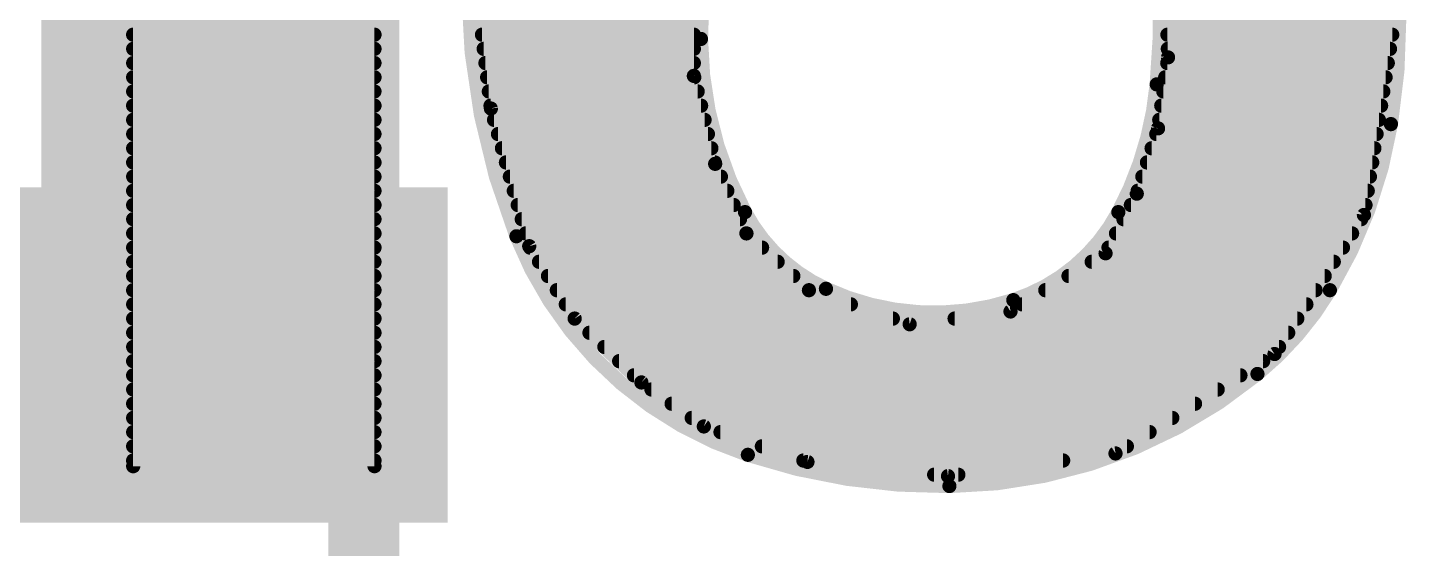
# Model space of a CAD drawing. Extents: x -57.1 to 21.7, y -10.2 to 39.5.
# Drawn here: x 3.128 to 5.595, y 17.064 to 17.996 of the extents above; entities that cross this region are included whole.
import ezdxf

# ---------------------------------------------------------------- set-up
doc = ezdxf.new("R2010")
doc.units = 0
for name, color, linetype in [('1', 12, 'CONTINUOUS'), ('22', 53, 'CONTINUOUS'), ('51', 53, 'CONTINUOUS')]:
    doc.layers.add(name, color=color, linetype=linetype)

# ---------------------------------------------------------------- blocks, each defined once
blk = doc.blocks.new('RECT')
blk.add_solid([(-0.5, -0.5), (0.5, -0.5), (-0.5, 0.5), (0.5, 0.5)])

msp = doc.modelspace()

# ---------------------------------------------------------------- linework, layer by layer
at = {"layer": '1', "const_width": 0.254}
msp.add_lwpolyline([(3.28, 17.41), (3.28, 18.901)], dxfattribs=at)
at = {"layer": '1', "const_width": 0.127}
msp.add_lwpolyline([(3.2165, 17.41, 1), (3.3435, 17.41)], format="xyb", dxfattribs=at)
at = {"layer": '22', "const_width": 0.0254}
for points in [[(3.749, 17.211), (3.749, 18.8163)], [(3.3172, 18.1915), (3.3172, 17.211)], [(5.1638, 18.1305), (5.1689, 17.9426)], [(3.9319, 18.0619), (3.9573, 17.8511)], [(4.3205, 17.9095), (4.3205, 18.0543)], [(5.5194, 17.6606), (5.5804, 18.0492)], [(3.3172, 18.0086), (3.749, 18.0086)], [(3.9383, 18.0086), (4.3205, 18.0086)], [(5.1671, 18.0086), (5.574, 18.0086)], [(3.3172, 17.9832), (3.749, 17.9832)], [(3.9414, 17.9832), (4.3205, 17.9832)], [(5.1678, 17.9832), (5.57, 17.9832)], [(3.3172, 17.9578), (3.749, 17.9578)], [(3.9444, 17.9578), (4.3205, 17.9578)], [(5.1685, 17.9578), (5.5661, 17.9578)], [(3.3172, 17.9324), (3.749, 17.9324)], [(3.9475, 17.9324), (4.3205, 17.9324)], [(5.1689, 17.9426), (5.1511, 17.8156)], [(5.1675, 17.9324), (5.5621, 17.9324)], [(3.3172, 17.907), (3.749, 17.907)], [(3.9506, 17.907), (4.3211, 17.907)], [(4.3586, 17.7521), (4.3205, 17.9095)], [(5.1639, 17.907), (5.5581, 17.907)], [(3.3172, 17.8816), (3.749, 17.8816)], [(3.9536, 17.8816), (4.3273, 17.8816)], [(5.1604, 17.8816), (5.5541, 17.8816)], [(3.3172, 17.8562), (3.749, 17.8562)], [(3.9567, 17.8562), (4.3334, 17.8562)], [(3.9573, 17.8511), (4.0259, 17.6047)], [(5.1568, 17.8562), (5.5501, 17.8562)], [(3.3172, 17.8308), (3.749, 17.8308)], [(3.963, 17.8308), (4.3396, 17.8308)], [(5.1532, 17.8308), (5.5461, 17.8308)], [(3.3172, 17.8054), (3.749, 17.8054)], [(3.97, 17.8054), (4.3457, 17.8054)], [(5.1511, 17.8156), (5.113, 17.6987)], [(5.1478, 17.8054), (5.5421, 17.8054)], [(3.3172, 17.78), (3.749, 17.78)], [(3.9771, 17.78), (4.3518, 17.78)], [(5.1395, 17.78), (5.5381, 17.78)], [(3.3172, 17.7546), (3.749, 17.7546)], [(3.9842, 17.7546), (4.358, 17.7546)], [(4.4145, 17.6276), (4.3586, 17.7521)], [(5.1312, 17.7546), (5.5342, 17.7546)], [(3.3172, 17.7292), (3.749, 17.7292)], [(3.9912, 17.7292), (4.3689, 17.7292)], [(5.1229, 17.7292), (5.5302, 17.7292)], [(3.3172, 17.7038), (3.749, 17.7038)], [(3.9983, 17.7038), (4.3803, 17.7038)], [(5.1147, 17.7038), (5.5262, 17.7038)], [(3.3172, 17.6784), (3.749, 17.6784)], [(4.0054, 17.6784), (4.3917, 17.6784)], [(5.113, 17.6987), (5.0571, 17.592)], [(5.1024, 17.6784), (5.5222, 17.6784)], [(3.3172, 17.653), (3.749, 17.653)], [(4.0125, 17.653), (4.4031, 17.653)], [(5.0891, 17.653), (5.5145, 17.653)], [(5.3594, 17.4117), (5.5194, 17.6606)], [(3.3172, 17.6276), (3.749, 17.6276)], [(4.0195, 17.6276), (4.4145, 17.6276)], [(4.5263, 17.526), (4.4145, 17.6276)], [(5.0758, 17.6276), (5.4982, 17.6276)], [(4.0259, 17.6047), (4.1072, 17.4752)], [(3.3172, 17.6022), (3.749, 17.6022)], [(4.0275, 17.6022), (4.4425, 17.6022)], [(5.0571, 17.592), (4.887, 17.4879)], [(5.0624, 17.6022), (5.4819, 17.6022)], [(3.3172, 17.5768), (3.749, 17.5768)], [(4.0434, 17.5768), (4.4704, 17.5768)], [(5.0323, 17.5768), (5.4655, 17.5768)], [(3.3172, 17.5514), (3.749, 17.5514)], [(4.0594, 17.5514), (4.4984, 17.5514)], [(4.9908, 17.5514), (5.4492, 17.5514)], [(3.3172, 17.526), (3.749, 17.526)], [(4.0753, 17.526), (4.5263, 17.526)], [(4.7066, 17.465), (4.5263, 17.526)], [(4.9493, 17.526), (5.4329, 17.526)], [(3.3172, 17.5006), (3.749, 17.5006)], [(4.0913, 17.5006), (4.6014, 17.5006)], [(4.887, 17.4879), (4.7066, 17.465)], [(4.9078, 17.5006), (5.4165, 17.5006)], [(3.3172, 17.4752), (3.749, 17.4752)], [(4.1072, 17.4752), (4.2266, 17.3609)], [(4.1072, 17.4752), (4.6765, 17.4752)], [(4.787, 17.4752), (5.4002, 17.4752)], [(3.3172, 17.4498), (3.749, 17.4498)], [(4.1337, 17.4498), (5.3839, 17.4498)], [(3.3172, 17.4244), (3.749, 17.4244)], [(4.1603, 17.4244), (5.3676, 17.4244)], [(5.0749, 17.2339), (5.3594, 17.4117)], [(3.3172, 17.399), (3.749, 17.399)], [(4.1868, 17.399), (5.3391, 17.399)], [(3.3172, 17.3736), (3.749, 17.3736)], [(4.2133, 17.3736), (5.2984, 17.3736)], [(4.2266, 17.3609), (4.3383, 17.2822)], [(3.3172, 17.3482), (3.749, 17.3482)], [(4.2446, 17.3482), (5.2578, 17.3482)], [(3.3172, 17.3228), (3.749, 17.3228)], [(4.2807, 17.3228), (5.2172, 17.3228)], [(3.3172, 17.2974), (3.749, 17.2974)], [(4.3167, 17.2974), (5.1765, 17.2974)], [(4.3383, 17.2822), (4.5237, 17.2187)], [(3.3172, 17.272), (3.749, 17.272)], [(4.3681, 17.272), (5.1359, 17.272)], [(3.3172, 17.2466), (3.749, 17.2466)], [(4.4422, 17.2466), (5.0952, 17.2466)], [(4.7752, 17.1933), (5.0749, 17.2339)], [(3.3172, 17.2212), (3.749, 17.2212)], [(3.3172, 17.211), (3.749, 17.211)], [(4.5164, 17.2212), (4.9812, 17.2212)], [(4.5237, 17.2187), (4.7752, 17.1933)], [(4.7504, 17.1958), (4.7937, 17.1958)]]:
    msp.add_lwpolyline(points, dxfattribs=at)
at = {"layer": '22'}
for points, const_width in [([(4.3612, 18.227, 0.0602), (4.3332, 17.9756)], 0.0254), ([(5.5677, 17.8232, 0.0851), (5.5651, 18.2067)], 0.0254), ([(5.1486, 17.8943, 0.0416), (5.1511, 18.1407)], 0.0254), ([(3.9167, 18.0645, 0.092), (4.003, 17.6225)], 0.0254), ([(3.3172, 17.9896, 1), (3.3172, 17.9768)], 0.0127), ([(3.749, 17.9768, 1), (3.749, 17.9896)], 0.0127), ([(3.9414, 17.9896, 1), (3.9414, 17.9768)], 0.0127), ([(4.3205, 17.9768, 1), (4.3205, 17.9896)], 0.0127), ([(4.3332, 17.9756, 0.1204), (4.412, 17.6657)], 0.0254), ([(4.3395, 17.9757, 1), (4.3269, 17.9755)], 0.0127), ([(5.1678, 17.9896, 1), (5.1678, 17.9768)], 0.0127), ([(5.57, 17.9768, 1), (5.57, 17.9896)], 0.0127), ([(3.3172, 17.9642, 1), (3.3172, 17.9515)], 0.0127), ([(3.749, 17.9515, 1), (3.749, 17.9642)], 0.0127), ([(3.9444, 17.9642, 1), (3.9444, 17.9515)], 0.0127), ([(4.3205, 17.9515, 1), (4.3205, 17.9642)], 0.0127), ([(4.3269, 17.9755, 1), (4.3395, 17.9757)], 0.0127), ([(5.1685, 17.9642, 1), (5.1685, 17.9515)], 0.0127), ([(5.5661, 17.9515, 1), (5.5661, 17.9642)], 0.0127), ([(3.3172, 17.9388, 1), (3.3172, 17.9261)], 0.0127), ([(3.749, 17.9261, 1), (3.749, 17.9388)], 0.0127), ([(3.9475, 17.9388, 1), (3.9475, 17.9261)], 0.0127), ([(4.3205, 17.9261, 1), (4.3205, 17.9388)], 0.0127), ([(5.1675, 17.9388, 1), (5.1675, 17.9261)], 0.0127), ([(5.1626, 17.9424, 1), (5.1752, 17.9428)], 0.0127), ([(5.1752, 17.9417, 1), (5.1626, 17.9435)], 0.0127), ([(5.5621, 17.9261, 1), (5.5621, 17.9388)], 0.0127), ([(3.3172, 17.9134, 1), (3.3172, 17.9006)], 0.0127), ([(3.749, 17.9006, 1), (3.749, 17.9134)], 0.0127), ([(3.9506, 17.9134, 1), (3.9506, 17.9006)], 0.0127), ([(4.3141, 17.9095, 1), (4.3269, 17.9095)], 0.0127), ([(4.3267, 17.911, 1), (4.3143, 17.908)], 0.0127), ([(4.3211, 17.9006, 1), (4.3211, 17.9134)], 0.0127), ([(5.1639, 17.9134, 1), (5.1639, 17.9006)], 0.0127), ([(5.5581, 17.9006, 1), (5.5581, 17.9134)], 0.0127), ([(3.3172, 17.888, 1), (3.3172, 17.8753)], 0.0127), ([(3.749, 17.8753, 1), (3.749, 17.888)], 0.0127), ([(3.9536, 17.888, 1), (3.9536, 17.8753)], 0.0127), ([(4.3273, 17.8753, 1), (4.3273, 17.888)], 0.0127), ([(5.08, 17.6657, 0.0995), (5.1486, 17.8943)], 0.0254), ([(5.1549, 17.8937, 1), (5.1423, 17.8949)], 0.0127), ([(5.1423, 17.8949, 1), (5.1549, 17.8937)], 0.0127), ([(5.1604, 17.888, 1), (5.1604, 17.8753)], 0.0127), ([(5.5541, 17.8753, 1), (5.5541, 17.888)], 0.0127), ([(3.3172, 17.8626, 1), (3.3172, 17.8498)], 0.0127), ([(3.749, 17.8498, 1), (3.749, 17.8626)], 0.0127), ([(3.9567, 17.8626, 1), (3.9567, 17.8498)], 0.0127), ([(3.9634, 17.8528, 1), (3.9512, 17.8494)], 0.0127), ([(4.3334, 17.8498, 1), (4.3334, 17.8626)], 0.0127), ([(5.1568, 17.8626, 1), (5.1568, 17.8498)], 0.0127), ([(5.5501, 17.8498, 1), (5.5501, 17.8626)], 0.0127), ([(3.3172, 17.8372, 1), (3.3172, 17.8244)], 0.0127), ([(3.749, 17.8244, 1), (3.749, 17.8372)], 0.0127), ([(3.951, 17.8503, 1), (3.9636, 17.8519)], 0.0127), ([(3.963, 17.8372, 1), (3.963, 17.8244)], 0.0127), ([(4.3396, 17.8244, 1), (4.3396, 17.8372)], 0.0127), ([(5.1532, 17.8372, 1), (5.1532, 17.8244)], 0.0127), ([(5.5461, 17.8244, 1), (5.5461, 17.8372)], 0.0127), ([(3.3172, 17.8118, 1), (3.3172, 17.7991)], 0.0127), ([(3.749, 17.7991, 1), (3.749, 17.8118)], 0.0127), ([(3.97, 17.8118, 1), (3.97, 17.7991)], 0.0127), ([(4.3457, 17.7991, 1), (4.3457, 17.8118)], 0.0127), ([(5.1478, 17.8118, 1), (5.1478, 17.7991)], 0.0127), ([(5.1448, 17.8165, 1), (5.1574, 17.8147)], 0.0127), ([(5.1571, 17.8136, 1), (5.1451, 17.8176)], 0.0127), ([(5.4585, 17.526, 0.0949), (5.5677, 17.8232)], 0.0254), ([(5.5421, 17.7991, 1), (5.5421, 17.8118)], 0.0127), ([(5.574, 17.8222, 1), (5.5614, 17.8242)], 0.0127), ([(5.5614, 17.8242, 1), (5.574, 17.8222)], 0.0127), ([(3.3172, 17.7864, 1), (3.3172, 17.7736)], 0.0127), ([(3.749, 17.7736, 1), (3.749, 17.7864)], 0.0127), ([(3.9771, 17.7864, 1), (3.9771, 17.7736)], 0.0127), ([(4.3518, 17.7736, 1), (4.3518, 17.7864)], 0.0127), ([(5.1395, 17.7864, 1), (5.1395, 17.7736)], 0.0127), ([(5.5381, 17.7736, 1), (5.5381, 17.7864)], 0.0127), ([(3.3172, 17.761, 1), (3.3172, 17.7482)], 0.0127), ([(3.749, 17.7482, 1), (3.749, 17.761)], 0.0127), ([(3.9842, 17.761, 1), (3.9842, 17.7482)], 0.0127), ([(4.3644, 17.7547, 1), (4.3528, 17.7495)], 0.0127), ([(4.358, 17.7482, 1), (4.358, 17.761)], 0.0127), ([(5.1312, 17.761, 1), (5.1312, 17.7482)], 0.0127), ([(5.5342, 17.7482, 1), (5.5342, 17.761)], 0.0127), ([(3.3172, 17.7356, 1), (3.3172, 17.7229)], 0.0127), ([(3.749, 17.7229, 1), (3.749, 17.7356)], 0.0127), ([(3.9912, 17.7356, 1), (3.9912, 17.7229)], 0.0127), ([(4.3524, 17.7506, 1), (4.3648, 17.7536)], 0.0127), ([(4.3689, 17.7229, 1), (4.3689, 17.7356)], 0.0127), ([(5.1229, 17.7356, 1), (5.1229, 17.7229)], 0.0127), ([(5.5302, 17.7229, 1), (5.5302, 17.7356)], 0.0127), ([(3.3172, 17.7102, 1), (3.3172, 17.6974)], 0.0127), ([(3.749, 17.6974, 1), (3.749, 17.7102)], 0.0127), ([(3.9983, 17.7102, 1), (3.9983, 17.6974)], 0.0127), ([(4.3803, 17.6974, 1), (4.3803, 17.7102)], 0.0127), ([(5.1147, 17.7102, 1), (5.1147, 17.6974)], 0.0127), ([(5.5262, 17.6974, 1), (5.5262, 17.7102)], 0.0127), ([(3.3172, 17.6848, 1), (3.3172, 17.672)], 0.0127), ([(3.749, 17.672, 1), (3.749, 17.6848)], 0.0127), ([(4.0054, 17.6848, 1), (4.0054, 17.672)], 0.0127), ([(4.3917, 17.672, 1), (4.3917, 17.6848)], 0.0127), ([(5.1024, 17.6848, 1), (5.1024, 17.672)], 0.0127), ([(5.107, 17.7007, 1), (5.119, 17.6967)], 0.0127), ([(5.1186, 17.6958, 1), (5.1074, 17.7016)], 0.0127), ([(5.5222, 17.672, 1), (5.5222, 17.6848)], 0.0127), ([(3.3172, 17.6594, 1), (3.3172, 17.6467)], 0.0127), ([(3.749, 17.6467, 1), (3.749, 17.6594)], 0.0127), ([(4.0125, 17.6594, 1), (4.0125, 17.6467)], 0.0127), ([(4.4031, 17.6467, 1), (4.4031, 17.6594)], 0.0127), ([(4.412, 17.6657, 0.1633), (4.5568, 17.5285)], 0.0254), ([(4.4176, 17.6687, 1), (4.4064, 17.6627)], 0.0127), ([(4.4064, 17.6627, 1), (4.4176, 17.6687)], 0.0127), ([(4.892, 17.5082, 0.1942), (5.08, 17.6657)], 0.0254), ([(5.0744, 17.6687, 1), (5.0856, 17.6627)], 0.0127), ([(5.0856, 17.6627, 1), (5.0744, 17.6687)], 0.0127), ([(5.0891, 17.6594, 1), (5.0891, 17.6467)], 0.0127), ([(5.5131, 17.6616, 1), (5.5257, 17.6596)], 0.0127), ([(5.5247, 17.6572, 1), (5.5141, 17.664)], 0.0127), ([(5.5145, 17.6467, 1), (5.5145, 17.6594)], 0.0127), ([(3.3172, 17.634, 1), (3.3172, 17.6212)], 0.0127), ([(3.749, 17.6212, 1), (3.749, 17.634)], 0.0127), ([(4.0195, 17.634, 1), (4.0195, 17.6212)], 0.0127), ([(4.4188, 17.6323, 1), (4.4102, 17.6229)], 0.0127), ([(4.4145, 17.6212, 1), (4.4145, 17.634)], 0.0127), ([(5.0758, 17.634, 1), (5.0758, 17.6212)], 0.0127), ([(5.4982, 17.6212, 1), (5.4982, 17.634)], 0.0127), ([(4.003, 17.6225, 0.2224), (4.4171, 17.2314)], 0.0254), ([(4.0089, 17.6248, 1), (3.9971, 17.6202)], 0.0127), ([(3.9971, 17.6202, 1), (4.0089, 17.6248)], 0.0127), ([(4.0313, 17.6081, 1), (4.0205, 17.6013)], 0.0127), ([(4.4087, 17.625, 1), (4.4203, 17.6302)], 0.0127), ([(3.3172, 17.6086, 1), (3.3172, 17.5958)], 0.0127), ([(3.749, 17.5958, 1), (3.749, 17.6086)], 0.0127), ([(4.0198, 17.603, 1), (4.032, 17.6064)], 0.0127), ([(4.0275, 17.6086, 1), (4.0275, 17.5958)], 0.0127), ([(4.4425, 17.5958, 1), (4.4425, 17.6086)], 0.0127), ([(5.0515, 17.5949, 1), (5.0627, 17.5891)], 0.0127), ([(5.0604, 17.5866, 1), (5.0538, 17.5974)], 0.0127), ([(5.0624, 17.6086, 1), (5.0624, 17.5958)], 0.0127), ([(5.4819, 17.5958, 1), (5.4819, 17.6086)], 0.0127), ([(3.3172, 17.5832, 1), (3.3172, 17.5705)], 0.0127), ([(3.749, 17.5705, 1), (3.749, 17.5832)], 0.0127), ([(4.0434, 17.5832, 1), (4.0434, 17.5705)], 0.0127), ([(4.4704, 17.5705, 1), (4.4704, 17.5832)], 0.0127), ([(5.0323, 17.5832, 1), (5.0323, 17.5705)], 0.0127), ([(5.4655, 17.5705, 1), (5.4655, 17.5832)], 0.0127), ([(3.3172, 17.5578, 1), (3.3172, 17.545)], 0.0127), ([(3.749, 17.545, 1), (3.749, 17.5578)], 0.0127), ([(4.0594, 17.5578, 1), (4.0594, 17.545)], 0.0127), ([(4.4984, 17.545, 1), (4.4984, 17.5578)], 0.0127), ([(4.9908, 17.5578, 1), (4.9908, 17.545)], 0.0127), ([(5.4492, 17.545, 1), (5.4492, 17.5578)], 0.0127), ([(3.3172, 17.5324, 1), (3.3172, 17.5196)], 0.0127), ([(3.749, 17.5196, 1), (3.749, 17.5324)], 0.0127), ([(4.0753, 17.5324, 1), (4.0753, 17.5196)], 0.0127), ([(4.5283, 17.532, 1), (4.5243, 17.52)], 0.0127), ([(4.522, 17.5213, 1), (4.5306, 17.5307)], 0.0127), ([(4.5263, 17.5196, 1), (4.5263, 17.5324)], 0.0127), ([(4.5568, 17.5285, 0.1897), (4.892, 17.5082)], 0.0254), ([(4.5595, 17.5343, 1), (4.5541, 17.5227)], 0.0127), ([(4.5541, 17.5227, 1), (4.5595, 17.5343)], 0.0127), ([(4.89, 17.5142, 1), (4.894, 17.5022)], 0.0127), ([(4.894, 17.5022, 1), (4.89, 17.5142)], 0.0127), ([(4.9493, 17.5324, 1), (4.9493, 17.5196)], 0.0127), ([(5.3289, 17.3761, 0.0859), (5.4585, 17.526)], 0.0254), ([(5.4329, 17.5196, 1), (5.4329, 17.5324)], 0.0127), ([(5.4531, 17.5293, 1), (5.4639, 17.5227)], 0.0127), ([(5.4639, 17.5227, 1), (5.4531, 17.5293)], 0.0127), ([(3.3172, 17.507, 1), (3.3172, 17.4943)], 0.0127), ([(3.749, 17.4943, 1), (3.749, 17.507)], 0.0127), ([(4.0913, 17.507, 1), (4.0913, 17.4943)], 0.0127), ([(4.6014, 17.4943, 1), (4.6014, 17.507)], 0.0127), ([(4.8837, 17.4933, 1), (4.8903, 17.4825)], 0.0127), ([(4.8878, 17.4816, 1), (4.8862, 17.4942)], 0.0127), ([(4.9078, 17.507, 1), (4.9078, 17.4943)], 0.0127), ([(5.4165, 17.4943, 1), (5.4165, 17.507)], 0.0127), ([(3.3172, 17.4816, 1), (3.3172, 17.4688)], 0.0127), ([(3.749, 17.4688, 1), (3.749, 17.4816)], 0.0127), ([(4.1072, 17.4816, 1), (4.1072, 17.4688)], 0.0127), ([(4.1116, 17.4798, 1), (4.1028, 17.4706)], 0.0127), ([(4.1018, 17.4718, 1), (4.1126, 17.4786)], 0.0127), ([(4.6765, 17.4688, 1), (4.6765, 17.4816)], 0.0127), ([(4.7058, 17.4713, 1), (4.7074, 17.4587)], 0.0127), ([(4.7046, 17.459, 1), (4.7086, 17.471)], 0.0127), ([(4.787, 17.4816, 1), (4.787, 17.4688)], 0.0127), ([(5.4002, 17.4688, 1), (5.4002, 17.4816)], 0.0127), ([(3.3172, 17.4562, 1), (3.3172, 17.4434)], 0.0127), ([(3.749, 17.4434, 1), (3.749, 17.4562)], 0.0127), ([(4.1337, 17.4562, 1), (4.1337, 17.4434)], 0.0127), ([(5.3839, 17.4434, 1), (5.3839, 17.4562)], 0.0127), ([(3.3172, 17.4308, 1), (3.3172, 17.4181)], 0.0127), ([(3.749, 17.4181, 1), (3.749, 17.4308)], 0.0127), ([(4.1603, 17.4308, 1), (4.1603, 17.4181)], 0.0127), ([(5.3541, 17.4151, 1), (5.3647, 17.4083)], 0.0127), ([(5.3628, 17.4063, 1), (5.356, 17.4171)], 0.0127), ([(5.3676, 17.4181, 1), (5.3676, 17.4308)], 0.0127), ([(3.3172, 17.4054, 1), (3.3172, 17.3926)], 0.0127), ([(3.749, 17.3926, 1), (3.749, 17.4054)], 0.0127), ([(4.1868, 17.4054, 1), (4.1868, 17.3926)], 0.0127), ([(5.3391, 17.3926, 1), (5.3391, 17.4054)], 0.0127), ([(3.3172, 17.38, 1), (3.3172, 17.3672)], 0.0127), ([(3.749, 17.3672, 1), (3.749, 17.38)], 0.0127), ([(4.2133, 17.38, 1), (4.2133, 17.3672)], 0.0127), ([(4.2303, 17.3661, 1), (4.2229, 17.3557)], 0.0127), ([(4.2222, 17.3563, 1), (4.231, 17.3655)], 0.0127), ([(4.7777, 17.1755, 0.1703), (5.3289, 17.3761)], 0.0254), ([(5.2984, 17.3672, 1), (5.2984, 17.38)], 0.0127), ([(5.3249, 17.381, 1), (5.3329, 17.3712)], 0.0127), ([(5.3329, 17.3712, 1), (5.3249, 17.381)], 0.0127), ([(3.3172, 17.3546, 1), (3.3172, 17.3419)], 0.0127), ([(3.749, 17.3419, 1), (3.749, 17.3546)], 0.0127), ([(4.2446, 17.3546, 1), (4.2446, 17.3419)], 0.0127), ([(5.2578, 17.3419, 1), (5.2578, 17.3546)], 0.0127), ([(3.3172, 17.3292, 1), (3.3172, 17.3164)], 0.0127), ([(3.749, 17.3164, 1), (3.749, 17.3292)], 0.0127), ([(4.2807, 17.3292, 1), (4.2807, 17.3164)], 0.0127), ([(5.2172, 17.3164, 1), (5.2172, 17.3292)], 0.0127), ([(3.3172, 17.3038, 1), (3.3172, 17.291)], 0.0127), ([(3.749, 17.291, 1), (3.749, 17.3038)], 0.0127), ([(4.3167, 17.3038, 1), (4.3167, 17.291)], 0.0127), ([(4.3404, 17.2882, 1), (4.3362, 17.2762)], 0.0127), ([(5.1765, 17.291, 1), (5.1765, 17.3038)], 0.0127), ([(3.3172, 17.2784, 1), (3.3172, 17.2657)], 0.0127), ([(3.749, 17.2657, 1), (3.749, 17.2784)], 0.0127), ([(4.3346, 17.277, 1), (4.342, 17.2874)], 0.0127), ([(4.3681, 17.2784, 1), (4.3681, 17.2657)], 0.0127), ([(5.1359, 17.2657, 1), (5.1359, 17.2784)], 0.0127), ([(3.3172, 17.253, 1), (3.3172, 17.2402)], 0.0127), ([(3.749, 17.2402, 1), (3.749, 17.253)], 0.0127), ([(4.4422, 17.253, 1), (4.4422, 17.2402)], 0.0127), ([(5.0715, 17.2393, 1), (5.0783, 17.2285)], 0.0127), ([(5.0758, 17.2276, 1), (5.074, 17.2402)], 0.0127), ([(5.0952, 17.2402, 1), (5.0952, 17.253)], 0.0127), ([(3.3172, 17.2276, 1), (3.3172, 17.2148)], 0.0127), ([(3.3172, 17.2174, 1), (3.3172, 17.2047)], 0.0127), ([(3.749, 17.2148, 1), (3.749, 17.2276)], 0.0127), ([(3.749, 17.2047, 1), (3.749, 17.2174)], 0.0127), ([(4.4171, 17.2314, 0.083), (4.7777, 17.1755)], 0.0254), ([(4.4191, 17.2374, 1), (4.4151, 17.2254)], 0.0127), ([(4.4151, 17.2254, 1), (4.4191, 17.2374)], 0.0127), ([(4.5164, 17.2276, 1), (4.5164, 17.2148)], 0.0127), ([(4.5243, 17.225, 1), (4.5231, 17.2124)], 0.0127), ([(4.5216, 17.2127, 1), (4.5258, 17.2247)], 0.0127), ([(4.9812, 17.2148, 1), (4.9812, 17.2276)], 0.0127), ([(3.3109, 17.211, 1), (3.3236, 17.211)], 0.0127), ([(3.7427, 17.211, 1), (3.7553, 17.211)], 0.0127), ([(4.7504, 17.2022, 1), (4.7504, 17.1895)], 0.0127), ([(4.7743, 17.1996, 1), (4.7761, 17.187)], 0.0127), ([(4.7746, 17.187, 1), (4.7758, 17.1996)], 0.0127), ([(4.7937, 17.1895, 1), (4.7937, 17.2022)], 0.0127), ([(4.7776, 17.1818, 1), (4.7778, 17.1692)], 0.0127), ([(4.7778, 17.1692, 1), (4.7776, 17.1818)], 0.0127)]:
    msp.add_lwpolyline(points, format="xyb", dxfattribs=dict(at, const_width=const_width))
at = {"layer": '51', "const_width": 0.127}
msp.add_lwpolyline([(3.73, 18.21), (3.73, 14.81)], dxfattribs=at)

# ---------------------------------------------------------------- block references
at = {"layer": '1', "xscale": 1.2, "yscale": 0.6}
msp.add_blockref('RECT', (3.28, 17.41), dxfattribs=at)

doc.saveas('drawing.dxf')
